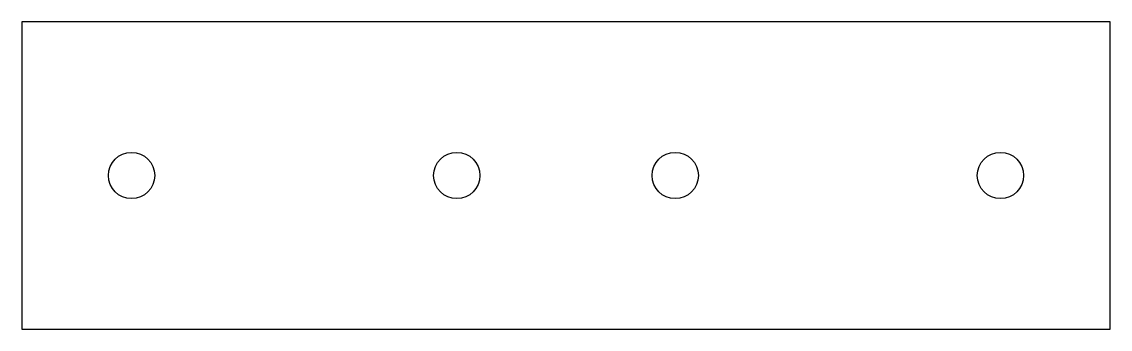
# Model space of a CAD drawing. Header units: millimetres. Extents: x -100 to 100, y 160 to 216.
import ezdxf

# ---------------------------------------------------------------- set-up
doc = ezdxf.new("R2010")
doc.units = ezdxf.units.MM

msp = doc.modelspace()

# ---------------------------------------------------------------- linework, layer by layer
for p, q in [((-100, 216.49), (-100, 160)), ((100, 216.49), (-100, 216.49)), ((100, 160), (100, 216.49)), ((-100, 160), (100, 160))]:
    msp.add_line(p, q)
for centre in [(-79.82, 188.245), (-20.07, 188.245), (20.07, 188.245), (79.82, 188.245)]:
    msp.add_circle(centre, 4.25)

doc.saveas('drawing.dxf')
